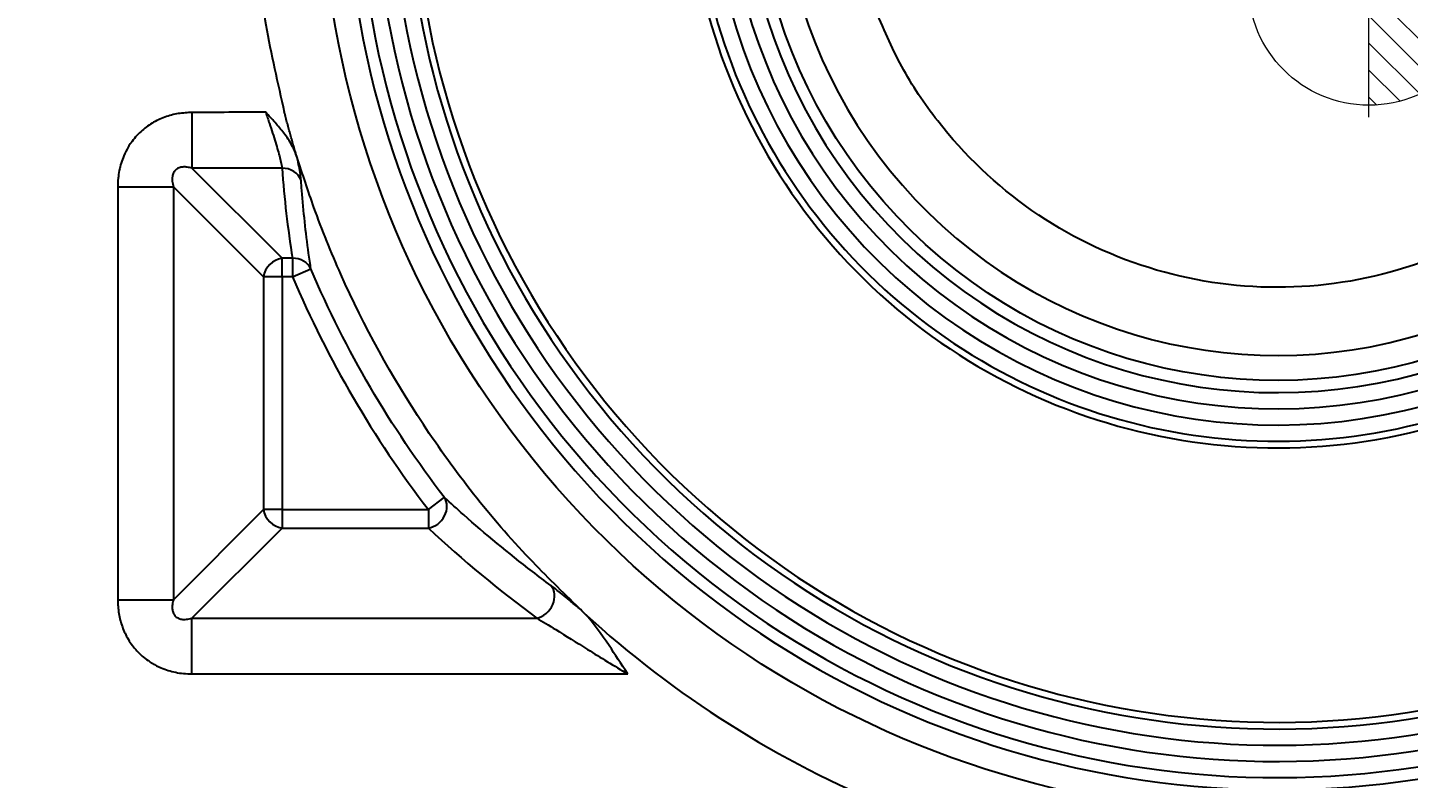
# Model space of a CAD drawing. Header units: millimetres. Extents: x 2595 to 3308, y 1499 to 1823.
# Drawn here: x 3153.11 to 3187.49, y 1606.33 to 1625.03 of the extents above; entities that cross this region are included whole.
import ezdxf
from ezdxf.lldxf.tags import DXFTag

# ---------------------------------------------------------------- set-up
doc = ezdxf.new("R2010")
doc.units = ezdxf.units.MM
doc.linetypes.add('CENTER', pattern=[2, 1.25, -0.25, 0.25, -0.25])
doc.layers.add('5', color=7, linetype='Continuous', true_color=0xffffff)
doc.layers.add('epin', color=13, linetype='Continuous', lineweight=9)
doc.styles.add('TXT05', font='txt.shx', dxfattribs={"width": 0.5, "bigfont": 'gbcbig.shx'})
tags = doc.linetypes.add('DASHED', pattern=[25.72, 12.86, -12.86]).pattern_tags.tags
tags[6:7] = [DXFTag(74, 4), DXFTag(75, 0), DXFTag(340, '0'), DXFTag(46, 0.0), DXFTag(50, 0.0), DXFTag(44, 0.0), DXFTag(45, 0.0)]
tags[4:5] = [DXFTag(74, 4), DXFTag(75, 0), DXFTag(340, '0'), DXFTag(46, 0.0), DXFTag(50, 0.0), DXFTag(44, 0.0), DXFTag(45, 0.0)]

# ---------------------------------------------------------------- blocks, each defined once
blk = doc.blocks.new('epin_ejp_6')
at = {"layer": 'epin'}
h = blk.add_hatch(dxfattribs=at)
h.set_pattern_fill('_ANSI31', color=123, scale=0.15, angle=90, style=0)
h.set_pattern_definition([(135, (-2656.51364, 153.2396), (-0.336759605, -0.336759605), [])])
h.paths.add_polyline_path([(0, 3, 0.414214), (-3, 0), (0, 0)])
h.paths.add_polyline_path([(3, 0), (0, 0), (0, -3, 0.414214)])
at = {"layer": 'epin', "color": 1, "linetype": 'CENTER', "ltscale": 3.048}
for p, q in [((0, -3.3), (0, 3.3)), ((-3.3, 0), (3.3, 0))]:
    blk.add_line(p, q, dxfattribs=at)
at = {"layer": 'epin'}
blk.add_circle((0, 0), 3, dxfattribs=at)
at = {"layer": 'epin', "color": 6, "style": 'TXT05', "width": 0.5}
blk.add_text('%%c6', height=2.1, dxfattribs=at).set_placement((0.12, 0.3))

msp = doc.modelspace()

# ---------------------------------------------------------------- linework, layer by layer
at = {"layer": '5', "color": 7, "linetype": 'Continuous'}
for p, q in [((3157.197, 1622.913), (3157.197, 1621.527)), ((3159.44, 1619.284), (3157.197, 1621.527)), ((3159.44, 1621.527), (3157.197, 1621.527)), ((3155.348, 1621.065), (3155.348, 1610.783)), ((3156.735, 1621.065), (3156.735, 1610.783)), ((3158.978, 1618.822), (3156.735, 1621.065)), ((3159.44, 1618.822), (3159.44, 1619.284)), ((3159.7, 1619.284), (3159.44, 1619.284)), ((3159.7, 1619.284), (3159.7, 1618.822)), ((3159.7, 1618.822), (3160.16, 1619.017)), ((3159.44, 1618.822), (3158.978, 1618.822)), ((3158.978, 1618.822), (3158.978, 1613.027)), ((3159.7, 1618.822), (3159.44, 1618.822)), ((3159.44, 1618.822), (3159.44, 1613.027)), ((3163.084, 1613.027), (3163.481, 1613.331)), ((3158.978, 1613.027), (3156.735, 1610.783)), ((3159.44, 1613.027), (3158.978, 1613.027)), ((3159.44, 1613.027), (3163.084, 1613.027)), ((3159.44, 1613.027), (3159.44, 1612.564)), ((3163.084, 1613.027), (3163.084, 1612.564)), ((3159.44, 1612.564), (3157.197, 1610.321)), ((3159.44, 1612.564), (3163.084, 1612.564)), ((3155.348, 1610.783), (3156.735, 1610.783)), ((3157.197, 1610.321), (3165.782, 1610.321)), ((3157.197, 1608.935), (3168.047, 1608.935))]:
    msp.add_line(p, q, dxfattribs=at)
at = {"layer": '5', "color": 7, "linetype": 'Continuous', "extrusion": (0, 0, -1)}
for centre, radius, start, end in [((-3148.002, 1669.494), 100.07, 313.95835, 233.17746), ((-3148.002, 1669.494), 99.038, 101.06, 232.89885), ((-3184.218, 1629.254), 23.825, 180, 25), ((-3184.218, 1629.254), 13.012, 180, 25), ((-3184.218, 1629.254), 26.145, 322.4829, 336.9512)]:
    msp.add_arc(centre, radius, start, end, dxfattribs=at)
at = {"layer": '5', "color": 7, "linetype": 'DASHED'}
for radius, start, end in [(100.573, 306.62661, 226.18317), (100.572, 306.62578, 226.19708)]:
    msp.add_arc((3148.002, 1669.494), radius, start, end, dxfattribs=at)
at = {"layer": '5', "color": 7, "linetype": 'Continuous'}
for centre, radius, start, end in [((3148.002, 1669.494), 100.547, 306.63636, 233.36364), ((3148.002, 1669.494), 99.282, 307.04882, 79.04876), ((3148.002, 1669.494), 99.081, 307.09253, 78.95021), ((3148.002, 1663.458), 81.732, 285.12421, 344.87579), ((3148.002, 1663.458), 82.176, 285.12421, 344.87579), ((3184.218, 1629.254), 23.204, 155, 0), ((3184.218, 1629.254), 22.9, 155, 0), ((3184.218, 1629.254), 22.498, 155, 0), ((3184.218, 1629.254), 22.094, 155, 0), ((3184.218, 1629.254), 21.692, 155, 0), ((3184.218, 1629.254), 21.524, 155, 0), ((3184.218, 1629.254), 14.692, 155, 0), ((3184.218, 1629.254), 14.524, 155, 0), ((3184.218, 1629.254), 14.122, 155, 0), ((3184.218, 1629.254), 13.718, 155, 0), ((3184.218, 1629.254), 13.316, 155, 0), ((3184.218, 1629.254), 12.391, 155, 0), ((3184.218, 1629.254), 26.645, 203.0488, 217.5171), ((3184.218, 1629.254), 25.522, 227.4704, 247.9181)]:
    msp.add_arc(centre, radius, start, end, dxfattribs=at)
for centre, major_axis, ratio, start_param, end_param in [((3159.44, 1621.065), (-0.502, -0.037), 0.918393, 3.408948, 4.645574), ((3184.218, 1623.447), (0, -25.627), 0.969623, 4.787391, 4.87558), ((3159.44, 1618.822), (0.356, 0.356), 0.854588, 0.863645, 2.277948), ((3159.7, 1618.822), (-0.497, -0.079), 0.916954, 3.406666, 4.567027), ((3163.084, 1613.027), (-0.342, -0.368), 0.845617, 0.832459, 2.944496), ((3159.44, 1613.027), (-0.356, 0.356), 0.854588, 0.863645, 2.277948), ((3184.218, 1636.757), (0, -32.563), 0.969623, 5.549831, 5.659658), ((3165.782, 1610.783), (0.3, 0.404), 0.811059, 3.882406, 6.103528)]:
    msp.add_ellipse(centre, major_axis=major_axis, ratio=ratio, start_param=start_param, end_param=end_param, dxfattribs=at)
for points, knots in [([(3167.285, 1581.691), (3169.791, 1582.349), (3174.854, 1583.68), (3182.249, 1586.586), (3189.494, 1590.2), (3196.488, 1594.596), (3203.144, 1599.754), (3208.087, 1604.452), (3211.587, 1608.288), (3213.88, 1611.019), (3216.127, 1613.943), (3218.312, 1617.062), (3220.416, 1620.381), (3222.422, 1623.902), (3224.31, 1627.624), (3226.058, 1631.547), (3227.642, 1635.67), (3229.06, 1639.983), (3229.814, 1642.955), (3230.196, 1644.461)], [0, 0, 0, 0, 0.083028, 0.167755, 0.254186, 0.342326, 0.432181, 0.523757, 0.560565, 0.598667, 0.638065, 0.678758, 0.720749, 0.764038, 0.808627, 0.854516, 0.901707, 0.950201, 1, 1, 1, 1]), ([(3167.386, 1581.253), (3168.035, 1581.41), (3169.002, 1581.643), (3170.277, 1581.983), (3171.521, 1582.328), (3173.045, 1582.78), (3174.833, 1583.354), (3176.291, 1583.858), (3177.433, 1584.274), (3178.547, 1584.693), (3179.908, 1585.229), (3181.498, 1585.893), (3183.033, 1586.569), (3184.51, 1587.254), (3185.929, 1587.946), (3187.294, 1588.642), (3188.396, 1589.231), (3189.255, 1589.704), (3189.885, 1590.058), (3190.505, 1590.413), (3191.316, 1590.887), (3192.311, 1591.484), (3193.482, 1592.213), (3194.632, 1592.955), (3195.576, 1593.586), (3196.324, 1594.1), (3197.446, 1594.884), (3198.741, 1595.828), (3200.2, 1596.945), (3201.288, 1597.807), (3202.367, 1598.692), (3203.794, 1599.901), (3205.194, 1601.149), (3206.564, 1602.432), (3207.913, 1603.737), (3209.554, 1605.408), (3211.454, 1607.474), (3213.28, 1609.596), (3215.033, 1611.774), (3216.712, 1614.008), (3218.318, 1616.297), (3219.849, 1618.639), (3221.303, 1621.031), (3222.677, 1623.472), (3223.971, 1625.956), (3225.182, 1628.483), (3226.308, 1631.047), (3227.35, 1633.648), (3228.305, 1636.281), (3229.174, 1638.944), (3229.822, 1641.186), (3230.299, 1642.993), (3230.519, 1643.901), (3230.629, 1644.356)], [0, 0, 0, 0, 0.021265, 0.031723, 0.04207, 0.062441, 0.082399, 0.101967, 0.11161, 0.121155, 0.139931, 0.158259, 0.176098, 0.193408, 0.210172, 0.226438, 0.242264, 0.250029, 0.257705, 0.265298, 0.272816, 0.287657, 0.302299, 0.316816, 0.331278, 0.338512, 0.345759, 0.37492, 0.389606, 0.404364, 0.419194, 0.434089, 0.464003, 0.478985, 0.493959, 0.52385, 0.553668, 0.583415, 0.613118, 0.642815, 0.672529, 0.702265, 0.732021, 0.761792, 0.791565, 0.821337, 0.851111, 0.880888, 0.910661, 0.940422, 0.970186, 0.985084, 1, 1, 1, 1]), ([(3161.087, 1640.04), (3160.543, 1638.705), (3159.453, 1636.035), (3158.768, 1632.109), (3158.661, 1629.187), (3158.78, 1626.968), (3158.999, 1625.092), (3159.331, 1623.646), (3159.497, 1622.922)], [0, 0, 0, 0, 0.24629, 0.492579, 0.677241, 0.745977, 0.872993, 1, 1, 1, 1]), ([(3194.247, 1625.534), (3193.78, 1624.552), (3192.847, 1622.589), (3190.411, 1620.345), (3187.478, 1618.892), (3185.301, 1618.561), (3183.142, 1618.56), (3180.968, 1618.892), (3178.017, 1620.336), (3176.036, 1622.231), (3174.824, 1624.035), (3174.402, 1625.035), (3174.191, 1625.535)], [0, 0, 0, 0, 0.124905, 0.249799, 0.374686, 0.499568, 0.499828, 0.62474, 0.749623, 0.874575, 0.937285, 1, 1, 1, 1]), ([(3157.197, 1622.913), (3157.083, 1622.908), (3156.853, 1622.897), (3156.573, 1622.822), (3156.359, 1622.733), (3156.151, 1622.622), (3155.959, 1622.478), (3155.791, 1622.305), (3155.69, 1622.175), (3155.589, 1622.019), (3155.504, 1621.852), (3155.432, 1621.655), (3155.385, 1621.468), (3155.354, 1621.271), (3155.35, 1621.135), (3155.348, 1621.065)], [0, 0, 0, 0, 0.117404, 0.235804, 0.295415, 0.355364, 0.477207, 0.539685, 0.603015, 0.645573, 0.730964, 0.795158, 0.860435, 0.928322, 1, 1, 1, 1]), ([(3159.033, 1622.921), (3159.065, 1622.826), (3159.096, 1622.731), (3159.18, 1622.476), (3159.232, 1622.317), (3159.32, 1622.032), (3159.358, 1621.902), (3159.414, 1621.684), (3159.433, 1621.592), (3159.44, 1621.527)], [0, 0, 0, 0, 0.163936, 0.163936, 0.450153, 0.450153, 0.725861, 0.725861, 1, 1, 1, 1]), ([(3159.818, 1621.791), (3159.778, 1621.895), (3159.693, 1622.112), (3159.493, 1622.398), (3159.267, 1622.665), (3159.111, 1622.835), (3159.033, 1622.921)], [0, 0, 0, 0, 0.24161, 0.500522, 0.749835, 1, 1, 1, 1]), ([(3159.915, 1621.222), (3159.909, 1621.307), (3159.891, 1621.426), (3159.85, 1621.638), (3159.835, 1621.712), (3159.818, 1621.791)], [0, 0, 0, 0, 0.679855, 0.679855, 1, 1, 1, 1]), ([(3166.847, 1610.565), (3166.428, 1610.971), (3164.988, 1612.368), (3162.861, 1615.083), (3161.197, 1618.112), (3160.271, 1620.39), (3159.953, 1621.375), (3159.819, 1621.791)], [0, 0, 0, 0, 0.130872, 0.449501, 0.768127, 0.902027, 1, 1, 1, 1]), ([(3157.197, 1621.527), (3157.159, 1621.537), (3157.086, 1621.555), (3156.977, 1621.559), (3156.879, 1621.541), (3156.794, 1621.493), (3156.733, 1621.412), (3156.704, 1621.311), (3156.704, 1621.191), (3156.724, 1621.11), (3156.735, 1621.065)], [0, 0, 0, 0, 0.147174, 0.276121, 0.386166, 0.48296, 0.579882, 0.691662, 0.82731, 1, 1, 1, 1]), ([(3160.16, 1619.017), (3160.14, 1619.148), (3160.121, 1619.278), (3160.03, 1619.929), (3159.974, 1620.451), (3159.926, 1621.055), (3159.92, 1621.139), (3159.915, 1621.222)], [0, 0, 0, 0, 0.177339, 0.177339, 0.88679, 0.88679, 1, 1, 1, 1]), ([(3166.136, 1611.137), (3165.98, 1611.252), (3165.826, 1611.368), (3165.07, 1611.948), (3164.501, 1612.419), (3163.799, 1613.04), (3163.639, 1613.185), (3163.481, 1613.331)], [0, 0, 0, 0, 0.160775, 0.160775, 0.80436, 0.80436, 1, 1, 1, 1]), ([(3166.847, 1610.565), (3166.763, 1610.634), (3166.682, 1610.702), (3166.427, 1610.911), (3166.265, 1611.042), (3166.136, 1611.137)], [0, 0, 0, 0, 0.305341, 0.305341, 1, 1, 1, 1]), ([(3155.348, 1610.783), (3155.354, 1610.669), (3155.364, 1610.439), (3155.44, 1610.159), (3155.529, 1609.945), (3155.64, 1609.737), (3155.784, 1609.546), (3155.957, 1609.377), (3156.086, 1609.276), (3156.243, 1609.175), (3156.41, 1609.09), (3156.607, 1609.018), (3156.794, 1608.971), (3156.991, 1608.941), (3157.127, 1608.937), (3157.197, 1608.935)], [0, 0, 0, 0, 0.117404, 0.235804, 0.295415, 0.355364, 0.477207, 0.539685, 0.603015, 0.645573, 0.730964, 0.795158, 0.860435, 0.928322, 1, 1, 1, 1]), ([(3156.735, 1610.783), (3156.725, 1610.745), (3156.707, 1610.673), (3156.703, 1610.564), (3156.721, 1610.465), (3156.769, 1610.38), (3156.849, 1610.319), (3156.951, 1610.291), (3157.071, 1610.29), (3157.152, 1610.31), (3157.197, 1610.321)], [0, 0, 0, 0, 0.147174, 0.276121, 0.386166, 0.48296, 0.579882, 0.691662, 0.82731, 1, 1, 1, 1]), ([(3168.047, 1608.935), (3168.044, 1608.939), (3168.042, 1608.942), (3167.887, 1609.178), (3167.737, 1609.413), (3167.393, 1609.923), (3167.198, 1610.201), (3166.966, 1610.446)], [0, 0, 0, 0, 0.007371, 0.007371, 0.455418, 0.455418, 1, 1, 1, 1]), ([(3165.782, 1610.321), (3165.918, 1610.246), (3166.084, 1610.145), (3166.504, 1609.885), (3166.773, 1609.715), (3167.372, 1609.343), (3167.71, 1609.136), (3168.047, 1608.935)], [0, 0, 0, 0, 0.245155, 0.245155, 0.590668, 0.590668, 1, 1, 1, 1])]:
    msp.add_open_spline(points, degree=3, knots=knots, dxfattribs=at)
for points, degree in [([(3159.033, 1622.921), (3158.421, 1622.918), (3157.809, 1622.916), (3157.197, 1622.913)], 3), ([(3159.816, 1621.79), (3159.644, 1622.353), (3159.497, 1622.922)], 2), ([(3166.966, 1610.446), (3166.929, 1610.487), (3166.889, 1610.527), (3166.848, 1610.565)], 3)]:
    msp.add_open_spline(points, degree=degree, dxfattribs=at)
for points in [[(3155.348, 1621.065), (3155.97, 1621.065), (3156.489, 1621.065), (3156.735, 1621.065)], [(3157.197, 1608.935), (3157.197, 1609.557), (3157.197, 1610.076), (3157.197, 1610.321)]]:
    msp.add_rational_spline(points, [1.08986011303, 0.970047685337, 0.970046629, 1.08985694402], degree=3, dxfattribs=at)

# ---------------------------------------------------------------- block references
at = {"layer": 'epin'}
msp.add_blockref('epin_ejp_6', (3186.503, 1626.093), dxfattribs=at)

doc.saveas('drawing.dxf')
